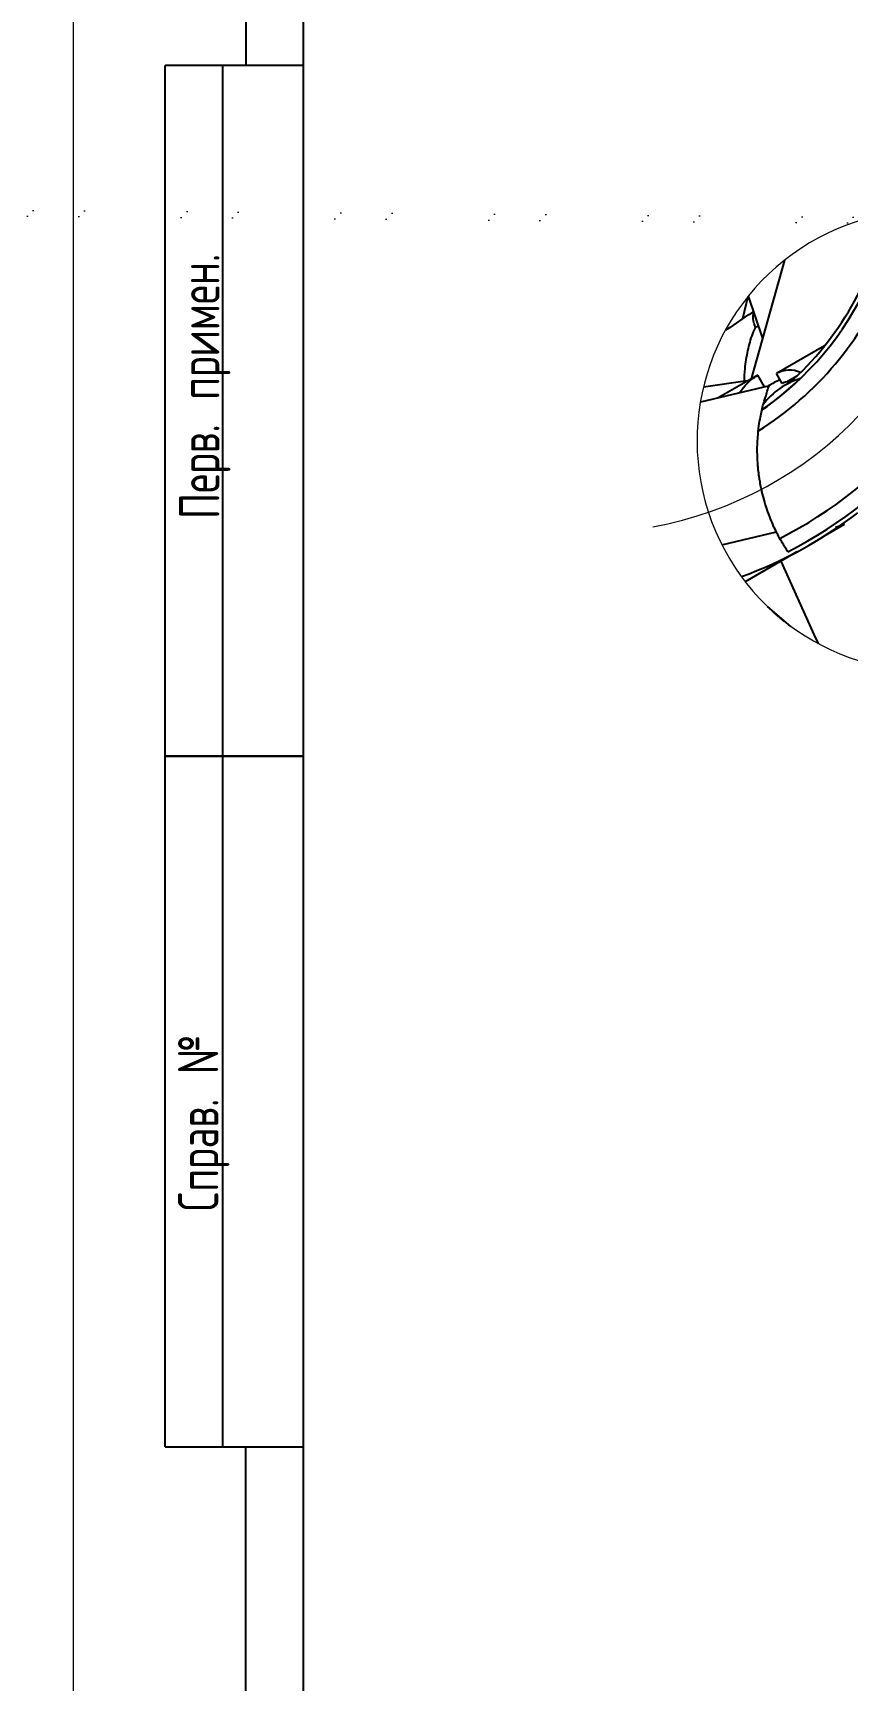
# Model space of a CAD drawing. Header units: millimetres. Extents: x -1160 to 841, y -1082 to 594.
# Drawn here: x -3.5 to 67.2, y 151.7 to 294.8 of the extents above; entities that cross this region are included whole.
import ezdxf

# ---------------------------------------------------------------- set-up
doc = ezdxf.new("R2010")
doc.units = ezdxf.units.MM
doc.linetypes.add('CENTERX2', pattern=[20.32, 12.7, -2.54, 2.54, -2.54])
doc.layers.add('ОСЕВЫЕ', color=7, linetype='Continuous')
doc.styles.add('SLDTEXTSTYLE0', font='TXT', dxfattribs={"width": 0.7, "bigfont": 'bigfont'})

msp = doc.modelspace()

# ---------------------------------------------------------------- hatches: boundary and pattern name
at = {"linetype": 'Continuous', "lineweight": 18}
h = msp.add_hatch(dxfattribs=at)
h.set_pattern_fill('ANSI32', style=0)
edge = h.paths.add_edge_path(flags=0)
edge.add_ellipse((-1158.766718, 286.473364), major_axis=(-5637.358865, 46.428558), ratio=0.00035476403, start_angle=254.566878652, end_angle=254.597043721, ccw=False)
edge.add_spline(control_points=[(341.42586, 276.045921), (341.544732, 276.230632), (341.683632, 276.404538), (341.841478, 276.55729)], knot_values=[0.117324025, 0.117324025, 0.117324025, 0.117324025, 0.1206305052, 0.1206305052, 0.1206305052, 0.1206305052], weights=[1, 1, 1, 1], degree=3, periodic=0)
edge.add_ellipse((-1158.766718, 286.473364), major_axis=(-7046.698581, 58.035697), ratio=0.00035476403, start_angle=257.7047670803, end_angle=257.7355789665)
edge.add_spline(control_points=[(338.138687, 276.588071), (338.26897, 276.407354), (338.411258, 276.233757), (338.564719, 276.069765)], knot_values=[0.3386759612, 0.3386759612, 0.3386759612, 0.3386759612, 0.3579655783, 0.3579655783, 0.3579655783, 0.3579655783], weights=[1, 1, 1, 1], degree=3, periodic=0)
h = msp.add_hatch(dxfattribs=at)
h.set_pattern_fill('ANSI32', style=0)
edge = h.paths.add_edge_path(flags=0)
edge.add_line((339.262283, 280.268024), (339.262283, 276.578731))
edge.add_ellipse((-1158.766718, 286.473364), major_axis=(-7046.698581, 58.035697), ratio=0.00035476403, start_angle=257.7220690519, end_angle=257.7262296189, ccw=False)
edge.add_line((339.762283, 276.574574), (339.762283, 281.136727))
edge.add_line((339.762283, 281.136727), (339.262283, 280.268024))

# ---------------------------------------------------------------- linework, layer by layer
at = {"color": 7, "linetype": 'Continuous', "lineweight": 25}
for p, q in [((20, 589), (20, 5)), ((20, 589), (20, 5)), ((8, 172), (8, 292)), ((20, 292), (8, 292)), ((8, 172), (8, 292)), ((13, 172), (13, 292)), ((13, 172), (13, 292)), ((61.802914, 275.073434), (58.910122, 264.767597)), ((58.638503, 271.936635), (58.151355, 269.978638)), ((58.662345, 271.966214), (59.892823, 268.26858)), ((59.106519, 270.623083), (58.704486, 270.344655)), ((59.542944, 269.320006), (59.275439, 269.272144)), ((65.300455, 267.652194), (61.121096, 265.239249)), ((59.495022, 265.105302), (56.058397, 263.121153)), ((60.086837, 264.080266), (59.495022, 265.105302)), ((61.62112, 264.373223), (61.121096, 265.239249)), ((62.006166, 264.520715), (62.906852, 265.040721)), ((60.499062, 264.178405), (54.497411, 262.749503)), ((58.600774, 264.588977), (54.765274, 264.056365)), ((62.006166, 264.520715), (62.35372, 264.642934)), ((66.995015, 252.114932), (65.188517, 251.07194)), ((66.995015, 252.114932), (66.252579, 251.847039)), ((66.995015, 252.114932), (66.931953, 252.224157)), ((56.374063, 250.346909), (61.104288, 251.473109)), ((62.893619, 249.746958), (58.395614, 247.150014)), ((61.484267, 248.933266), (64.514508, 242.251436)), ((62.369694, 243.273298), (60.321262, 245.001475)), ((61.817159, 243.694315), (60.829272, 244.527737)), ((64.514508, 242.251436), (64.764788, 241.761992)), ((8, 232), (20, 232)), ((20, 232), (8, 232)), ((8, 172), (20, 172))]:
    msp.add_line(p, q, dxfattribs=at)
at = {"color": 7, "linetype": 'Continuous', "lineweight": 25, "flags": 128}
msp.add_lwpolyline([(58.675875, 270.367468), (57.031026, 269.21166), (56.673815, 269.000496)], dxfattribs=at)
at = {"color": 7, "linetype": 'CENTERX2', "lineweight": 18, "ltscale": 2.5}
msp.add_arc((44.428878, 284.380666), 32.998282, 280.34652396, 352.52616097, dxfattribs=at)
at = {"color": 7, "linetype": 'Continuous', "lineweight": 18}
msp.add_arc((74.213115, 259.389541), 20.000003, 40.99171708, 359.99988169, dxfattribs=at)
at = {"color": 7, "linetype": 'Continuous', "lineweight": 25}
for centre, radius, start, end in [((44.495824, 284.326312), 26.663125, 311.73505417, 348.62343645), ((44.427321, 284.381576), 28.4685, 302.06578313, 337.93684122), ((44.427404, 284.38148), 37.531322, 296.89935016, 343.10339139), ((44.428031, 284.380913), 27.117114, 304.65951247, 335.34333273), ((44.427134, 284.381645), 38.882036, 297.05339489, 342.94951486), ((44.432037, 284.375971), 27.110771, 304.65848776, 313.79237272), ((65.07657, 258.671293), 6.417071, 107.06007547, 142.76389638), ((62.244203, 263.246364), 2.287566, 65.31137298, 119.40379253), ((64.042663, 258.641104), 6.604835, 113.31467593, 123.32606757), ((62.278492, 263.23342), 1.315785, 101.94477318, 119.97385666), ((44.752406, 283.870913), 38.646767, 290.14952283, 307.33501936)]:
    msp.add_arc(centre, radius, start, end, dxfattribs=at)
for points, knots in [([(59.275439, 269.272144), (59.243777, 269.367918), (59.115317, 269.756498), (59.03954, 270.191101), (59.110503, 270.497617), (59.111585, 270.502294)], [0, 0, 0, 0, 0.2436265191, 0.9884582274, 1, 1, 1, 1]), ([(58.323314, 264.550457), (58.335131, 264.921367), (58.363709, 265.818412), (58.616378, 267.203605), (58.930093, 268.454214), (59.253427, 269.139107), (59.359123, 269.362996)], [0, 0, 0, 0, 0.2242609129, 0.5423755887, 0.8504039691, 1, 1, 1, 1]), ([(57.877412, 263.55424), (58.211959, 263.988843), (58.67654, 264.592371), (59.316031, 264.993131), (59.495022, 265.105302)], [0, 0, 0, 0, 0.7201049113, 1, 1, 1, 1]), ([(61.100354, 251.493792), (61.103148, 251.489316), (61.141457, 251.427953), (60.911386, 251.845948), (60.821457, 252.091242), (60.494499, 252.844733), (60.260574, 253.516313), (60.029123, 254.249091), (59.880345, 254.840442), (59.749806, 255.437768), (59.672078, 255.860398), (59.609064, 256.264864), (59.56801, 256.568844), (59.533882, 256.866514), (59.503988, 257.173606), (59.469985, 257.617567), (59.44259, 258.260194), (59.447153, 258.995339), (59.493283, 259.82759), (59.574288, 260.623922), (59.737763, 261.587545), (59.94274, 262.550087), (60.24706, 263.439525), (60.37016, 263.958048), (60.505939, 264.176895), (60.492011, 264.213627), (60.491433, 264.215152)], [0, 0, 0, 0, 0.00111754889, 0.01532246932, 0.05065523292, 0.11091060909, 0.17637222364, 0.22123986812, 0.28474306595, 0.31604672783, 0.36083038317, 0.38289149856, 0.40954753543, 0.43089268854, 0.45133020715, 0.48002468393, 0.53259415736, 0.59821299116, 0.64786264591, 0.72295458193, 0.78095672041, 0.87083851216, 0.94877974133, 0.99106340116, 0.9996292147, 1, 1, 1, 1]), ([(62.111487, 249.753962), (62.031007, 249.876265), (61.84228, 250.163065), (61.541734, 250.66631), (61.279735, 251.132192), (61.134498, 251.436504), (61.093857, 251.521657)], [0, 0, 0, 0, 0.2151418805, 0.5045055558, 0.861350124, 1, 1, 1, 1])]:
    msp.add_open_spline(points, degree=3, knots=knots, dxfattribs=at)
at = {"layer": 'ОСЕВЫЕ', "lineweight": 18}
msp.add_line((0, 594), (0, 0), dxfattribs=at)
at = {"layer": 'ОСЕВЫЕ', "lineweight": 25}
for p, q in [((15, 589), (15, 292)), ((15, 150), (15, 172))]:
    msp.add_line(p, q, dxfattribs=at)

# ---------------------------------------------------------------- texts
at = {"color": 7, "linetype": 'Continuous', "lineweight": 0, "char_height": 3.5, "attachment_point": 1, "rotation": 90, "style": 'SLDTEXTSTYLE0'}
for s, insert in [('\\M+18450\\M+18475\\M+18482\\M+18472. \\M+18481\\M+18482\\M+18479\\M+1847D\\M+18475\\M+1847E.', (9.210403, 252.600157)), ('\\M+18452\\M+18481\\M+18482\\M+18470\\M+18472. \\M+18782', (9.117108, 192.452599))]:
    msp.add_mtext(s, dxfattribs=dict(at, insert=insert))

doc.saveas('drawing.dxf')
